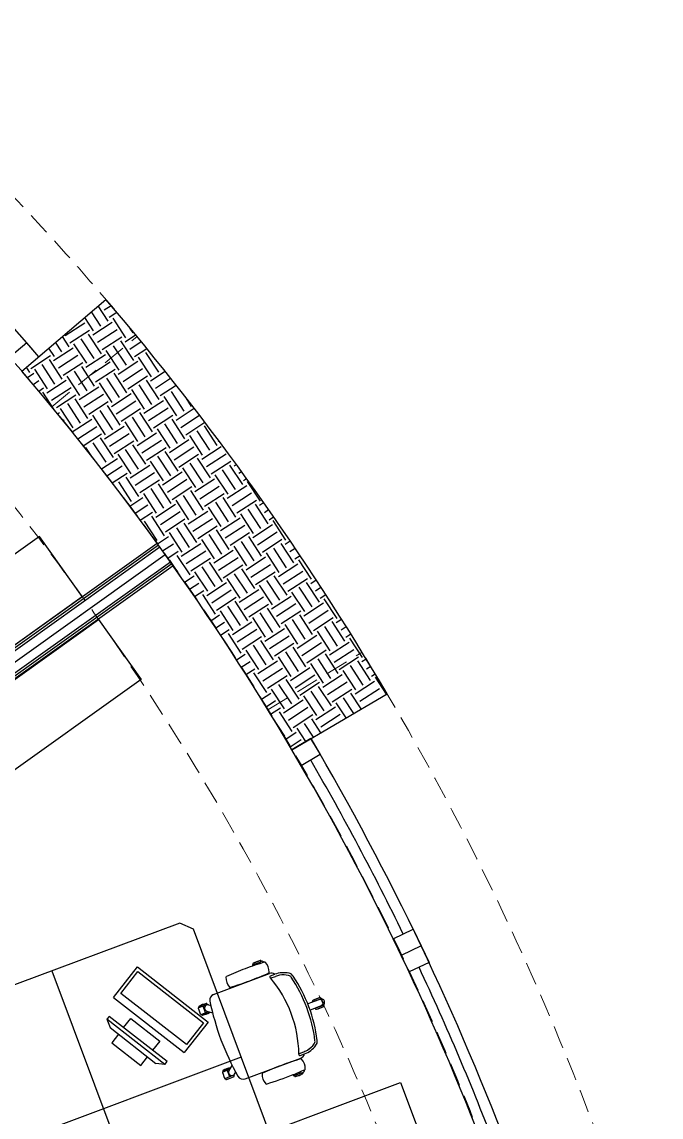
# Model space of a CAD drawing. Header units: millimetres. Extents: x 132785 to 150483, y 90225 to 103753.
# Drawn here: x 136823 to 137171, y 93785 to 94380 of the extents above; entities that cross this region are included whole.
import ezdxf

# ---------------------------------------------------------------- set-up
doc = ezdxf.new("R2010")
doc.units = ezdxf.units.MM
doc.linetypes.add('061-GZM-AP-100$0$HIDDEN', pattern=[0.375, 0.25, -0.125])
doc.layers.add('061-GZM-AP-100$0$A-cephe', color=181, linetype='Continuous')
doc.layers.add('061-GZM-AP-100$0$A-kiris', color=252, linetype='Continuous', lineweight=0)

msp = doc.modelspace()

# ---------------------------------------------------------------- linework, layer by layer
at = {"color": 253}
for p, q in [((136823.438, 94190.407), (136869.062, 94229.374)), ((136870.342, 94217.471), (136864.893, 94225.813)), ((136868.199, 94223.655), (136871.883, 94226.061)), ((136862.367, 94212.262), (136857.59, 94219.576)), ((136866.355, 94214.866), (136861.242, 94222.695)), ((136870.803, 94219.668), (136874.983, 94222.398)), ((136846.933, 94209.766), (136857.566, 94216.711)), ((136861.906, 94210.065), (136872.539, 94217.01)), ((136879.945, 94208.574), (136873, 94219.207)), ((136883.932, 94211.178), (136882.357, 94213.59)), ((136849.076, 94203.581), (136845.419, 94209.181)), ((136849.537, 94205.778), (136860.17, 94212.723)), ((136862.666, 94197.289), (136855.722, 94207.922)), ((136866.654, 94199.893), (136859.709, 94210.526)), ((136864.51, 94206.078), (136875.143, 94213.022)), ((136867.115, 94202.09), (136877.748, 94209.035)), ((136879.484, 94206.377), (136885.225, 94210.127)), ((136826.068, 94205.804), (136816.943, 94198.011)), ((136832.562, 94198.2), (136826.068, 94205.804)), ((136841.101, 94198.373), (136838.116, 94202.943)), ((136840.64, 94196.175), (136851.273, 94203.12)), ((136845.089, 94200.977), (136841.767, 94206.062)), ((136858.679, 94194.684), (136851.734, 94205.317)), ((136876.257, 94190.996), (136869.312, 94201.629)), ((136880.244, 94193.6), (136873.299, 94204.233)), ((136884.231, 94196.205), (136877.287, 94206.838)), ((136882.088, 94202.389), (136888.27, 94206.427)), ((136884.692, 94198.402), (136891.302, 94202.719)), ((136828.271, 94191.889), (136838.904, 94198.834)), ((136845.388, 94186.003), (136838.443, 94196.636)), ((136843.244, 94192.188), (136853.877, 94199.133)), ((136858.218, 94192.487), (136868.851, 94199.432)), ((136875.796, 94188.799), (136886.429, 94195.744)), ((136893.834, 94187.308), (136886.89, 94197.941)), ((136897.822, 94189.912), (136890.877, 94200.545)), ((136827.81, 94189.692), (136825.944, 94192.548)), ((136837.413, 94180.795), (136830.468, 94191.428)), ((136841.4, 94183.399), (136834.456, 94194.032)), ((136845.849, 94188.201), (136856.482, 94195.145)), ((136858.978, 94179.711), (136852.033, 94190.344)), ((136862.965, 94182.315), (136856.021, 94192.948)), ((136860.822, 94188.5), (136871.455, 94195.445)), ((136863.426, 94184.512), (136874.059, 94191.457)), ((136878.4, 94184.812), (136889.033, 94191.756)), ((136893.373, 94185.111), (136901.317, 94190.299)), ((136826.429, 94186.893), (136830.007, 94189.231)), ((136829.528, 94183.229), (136832.611, 94185.243)), ((136836.952, 94178.598), (136847.585, 94185.542)), ((136854.991, 94177.107), (136848.046, 94187.74)), ((136872.568, 94173.418), (136865.624, 94184.051)), ((136876.556, 94176.023), (136869.611, 94186.656)), ((136880.543, 94178.627), (136873.598, 94189.26)), ((136881.004, 94180.824), (136891.637, 94187.769)), ((136898.121, 94174.939), (136891.176, 94185.572)), ((136895.978, 94181.123), (136904.294, 94186.555)), ((136832.613, 94179.556), (136835.216, 94181.256)), ((136841.158, 94169.254), (136834.755, 94179.059)), ((136839.556, 94174.61), (136850.189, 94181.555)), ((136854.53, 94174.909), (136865.163, 94181.854)), ((136857.134, 94170.922), (136867.767, 94177.867)), ((136872.107, 94171.221), (136882.74, 94178.166)), ((136890.146, 94169.73), (136883.201, 94180.363)), ((136894.133, 94172.334), (136887.189, 94182.967)), ((136898.582, 94177.136), (136907.258, 94182.802)), ((136911.711, 94168.646), (136904.766, 94179.279)), ((136842.16, 94170.623), (136852.793, 94177.568)), ((136855.29, 94162.133), (136848.345, 94172.766)), ((136859.277, 94164.737), (136852.332, 94175.37)), ((136859.738, 94166.935), (136870.371, 94173.879)), ((136874.712, 94167.234), (136885.345, 94174.179)), ((136889.685, 94167.533), (136900.318, 94174.478)), ((136907.724, 94166.042), (136900.779, 94176.675)), ((136915.699, 94171.25), (136912.672, 94175.885)), ((136842.802, 94167.25), (136843.897, 94167.965)), ((136851.302, 94159.529), (136844.358, 94170.162)), ((136868.88, 94155.841), (136861.935, 94166.474)), ((136872.867, 94158.445), (136865.923, 94169.078)), ((136876.855, 94161.049), (136869.91, 94171.682)), ((136877.316, 94163.246), (136887.949, 94170.191)), ((136894.433, 94157.361), (136887.488, 94167.994)), ((136892.289, 94163.546), (136902.922, 94170.49)), ((136894.894, 94159.558), (136905.527, 94166.503)), ((136907.263, 94163.845), (136917.046, 94170.234)), ((136909.867, 94159.857), (136919.955, 94166.446)), ((136845.83, 94163.539), (136846.501, 94163.977)), ((136848.844, 94159.82), (136849.105, 94159.99)), ((136850.847, 94157.335), (136861.474, 94164.276)), ((136853.839, 94153.601), (136864.079, 94160.289)), ((136868.419, 94153.643), (136879.052, 94160.588)), ((136886.458, 94152.152), (136879.513, 94162.785)), ((136890.445, 94154.757), (136883.5, 94165.39)), ((136908.023, 94151.068), (136901.078, 94161.701)), ((136912.01, 94153.673), (136905.066, 94164.306)), ((136912.471, 94155.87), (136922.851, 94162.649)), ((136929.588, 94149.984), (136922.643, 94160.617)), ((136856.818, 94149.859), (136866.683, 94156.302)), ((136873.167, 94143.471), (136866.222, 94154.104)), ((136871.023, 94149.656), (136881.656, 94156.601)), ((136885.997, 94149.955), (136896.63, 94156.9)), ((136904.036, 94148.464), (136897.091, 94159.097)), ((136921.613, 94144.776), (136914.669, 94155.409)), ((136925.601, 94147.38), (136918.656, 94158.013)), ((136927.445, 94156.169), (136927.65, 94156.303)), ((136861.463, 94143.972), (136858.247, 94148.896)), ((136869.179, 94140.867), (136862.234, 94151.5)), ((136873.628, 94145.669), (136884.261, 94152.613)), ((136890.744, 94139.783), (136883.8, 94150.416)), ((136888.601, 94145.968), (136899.234, 94152.913)), ((136891.205, 94141.98), (136901.838, 94148.925)), ((136903.575, 94146.267), (136914.208, 94153.212)), ((136906.179, 94142.28), (136916.812, 94149.224)), ((136921.152, 94142.579), (136931.785, 94149.523)), ((136930.049, 94152.182), (136930.513, 94152.484)), ((136866.652, 94137.321), (136875.364, 94143.01)), ((136882.77, 94134.575), (136875.825, 94145.208)), ((136886.757, 94137.179), (136879.812, 94147.812)), ((136904.335, 94133.491), (136897.39, 94144.124)), ((136908.322, 94136.095), (136901.377, 94146.728)), ((136908.783, 94138.292), (136919.416, 94145.237)), ((136925.9, 94132.407), (136918.955, 94143.04)), ((136923.757, 94138.591), (136934.39, 94145.536)), ((136869.574, 94133.541), (136877.968, 94139.023)), ((136882.309, 94132.377), (136892.942, 94139.322)), ((136900.347, 94130.886), (136893.403, 94141.519)), ((136917.925, 94127.198), (136910.98, 94137.831)), ((136921.912, 94129.802), (136914.968, 94140.435)), ((136926.361, 94134.604), (136936.994, 94141.549)), ((136939.49, 94126.114), (136932.545, 94136.747)), ((136943.477, 94128.718), (136936.533, 94139.351)), ((136938.73, 94138.89), (136939.963, 94139.696)), ((136872.482, 94129.752), (136880.572, 94135.036)), ((136883.069, 94119.601), (136876.124, 94130.234)), ((136887.056, 94122.205), (136880.111, 94132.838)), ((136884.913, 94128.39), (136895.546, 94135.335)), ((136887.517, 94124.403), (136898.15, 94131.347)), ((136899.886, 94128.689), (136910.519, 94135.634)), ((136902.491, 94124.702), (136913.124, 94131.647)), ((136917.464, 94125.001), (136928.097, 94131.946)), ((136935.503, 94123.51), (136928.558, 94134.143)), ((136941.334, 94134.903), (136942.771, 94135.841)), ((136943.939, 94130.916), (136945.566, 94131.978)), ((136953.08, 94119.822), (136946.136, 94130.455)), ((136900.646, 94115.913), (136893.702, 94126.546)), ((136904.634, 94118.517), (136897.689, 94129.15)), ((136905.095, 94120.714), (136915.728, 94127.659)), ((136922.211, 94114.829), (136915.267, 94125.462)), ((136920.068, 94121.014), (136930.701, 94127.958)), ((136935.042, 94121.313), (136945.675, 94128.257)), ((136937.646, 94117.325), (136948.279, 94124.27)), ((136882.082, 94117.061), (136889.253, 94121.744)), ((136896.659, 94113.309), (136889.714, 94123.942)), ((136914.237, 94109.62), (136907.292, 94120.253)), ((136918.224, 94112.225), (136911.279, 94122.858)), ((136922.673, 94117.026), (136933.306, 94123.971)), ((136935.802, 94108.536), (136928.857, 94119.169)), ((136939.789, 94111.141), (136932.844, 94121.774)), ((136940.25, 94113.338), (136950.883, 94120.283)), ((136952.619, 94117.624), (136954.792, 94119.043)), ((136884.933, 94113.235), (136891.858, 94117.757)), ((136887.771, 94109.4), (136894.462, 94113.77)), ((136896.198, 94111.111), (136906.831, 94118.056)), ((136898.802, 94107.124), (136909.435, 94114.069)), ((136913.776, 94107.423), (136924.409, 94114.368)), ((136931.814, 94105.932), (136924.87, 94116.565)), ((136949.392, 94102.244), (136942.447, 94112.877)), ((136953.38, 94104.848), (136946.435, 94115.481)), ((136957.367, 94107.452), (136950.422, 94118.085)), ((136955.224, 94113.637), (136957.532, 94115.145)), ((136896.958, 94098.335), (136890.013, 94108.968)), ((136900.945, 94100.939), (136894.001, 94111.572)), ((136901.407, 94103.137), (136912.04, 94110.081)), ((136918.523, 94097.251), (136911.578, 94107.884)), ((136916.38, 94103.436), (136927.013, 94110.381)), ((136918.984, 94099.448), (136929.617, 94106.393)), ((136931.353, 94103.735), (136941.986, 94110.68)), ((136933.958, 94099.747), (136944.591, 94106.692)), ((136948.931, 94100.047), (136959.564, 94106.991)), ((136957.828, 94109.65), (136960.26, 94111.238)), ((136966.97, 94098.556), (136960.025, 94109.189)), ((136832.915, 94100.483), (136735.221, 94030.799)), ((136856.143, 94067.919), (136832.915, 94100.483)), ((136897.137, 94096.556), (136903.143, 94100.478)), ((136910.548, 94092.043), (136903.604, 94102.676)), ((136914.536, 94094.647), (136907.591, 94105.28)), ((136932.114, 94090.959), (136925.169, 94101.592)), ((136936.101, 94093.563), (136929.156, 94104.196)), ((136936.562, 94095.76), (136947.195, 94102.705)), ((136953.679, 94089.875), (136946.734, 94100.508)), ((136951.535, 94096.059), (136962.168, 94103.004)), ((136898.397, 94094.786), (136570.722, 93861.057)), ((136897.671, 94095.803), (136571.008, 93862.797)), ((136896.945, 94096.821), (136571.293, 93864.536)), ((136899.918, 94092.684), (136905.747, 94096.491)), ((136910.087, 94089.845), (136920.72, 94096.79)), ((136928.126, 94088.354), (136921.181, 94098.987)), ((136945.704, 94084.666), (136938.759, 94095.299)), ((136949.691, 94087.27), (136942.747, 94097.903)), ((136954.14, 94092.072), (136964.773, 94099.017)), ((136971.256, 94086.186), (136964.312, 94096.819)), ((136966.509, 94096.358), (136969.262, 94098.157)), ((136902.686, 94088.803), (136908.351, 94092.504)), ((136914.835, 94079.673), (136907.89, 94090.306)), ((136912.692, 94085.858), (136923.325, 94092.803)), ((136915.296, 94081.871), (136925.929, 94088.815)), ((136927.665, 94086.157), (136938.298, 94093.102)), ((136930.269, 94082.17), (136940.902, 94089.114)), ((136945.243, 94082.469), (136955.876, 94089.414)), ((136963.282, 94080.978), (136956.337, 94091.611)), ((136967.269, 94083.582), (136960.324, 94094.215)), ((136969.113, 94092.371), (136971.935, 94094.214)), ((136971.717, 94088.384), (136974.596, 94090.264)), ((136904.204, 94086.645), (136576.529, 93852.916)), ((136904.93, 94085.627), (136578.267, 93852.62)), ((136905.656, 94084.609), (136580.004, 93852.324)), ((136905.656, 94084.609), (136580.004, 93852.324)), ((136909.486, 94079.154), (136903.903, 94087.702)), ((136928.425, 94073.381), (136921.481, 94084.014)), ((136932.413, 94075.985), (136925.468, 94086.618)), ((136932.874, 94078.182), (136943.507, 94085.127)), ((136949.99, 94072.297), (136943.046, 94082.93)), ((136947.847, 94078.481), (136958.48, 94085.426)), ((136962.821, 94078.781), (136973.454, 94085.725)), ((136980.859, 94077.29), (136973.915, 94087.923)), ((136911.818, 94075.807), (136917.032, 94079.212)), ((136924.438, 94070.777), (136917.493, 94081.41)), ((136942.016, 94067.088), (136935.071, 94077.721)), ((136946.003, 94069.693), (136939.058, 94080.326)), ((136950.451, 94074.494), (136961.084, 94081.439)), ((136963.581, 94066.004), (136956.636, 94076.637)), ((136967.568, 94068.609), (136960.623, 94079.242)), ((136965.425, 94074.793), (136976.058, 94081.738)), ((136968.029, 94070.806), (136978.662, 94077.751)), ((136980.398, 94075.092), (136983.375, 94077.036)), ((136914.529, 94071.889), (136919.636, 94075.225)), ((136917.227, 94067.963), (136922.241, 94071.238)), ((136923.977, 94068.579), (136934.61, 94075.524)), ((136926.581, 94064.592), (136937.214, 94071.537)), ((136941.555, 94064.891), (136952.188, 94071.836)), ((136959.593, 94063.4), (136952.649, 94074.033)), ((136981.158, 94062.316), (136974.214, 94072.949)), ((136985.146, 94064.92), (136978.201, 94075.553)), ((136983.003, 94071.105), (136985.981, 94073.05)), ((136758.449, 93998.234), (136856.143, 94067.919)), ((136928.724, 94058.407), (136921.78, 94069.04)), ((136929.185, 94060.605), (136939.818, 94067.549)), ((136946.302, 94054.719), (136939.357, 94065.352)), ((136944.159, 94060.904), (136954.792, 94067.848)), ((136959.132, 94061.203), (136969.765, 94068.148)), ((136977.171, 94059.712), (136970.226, 94070.345)), ((136985.607, 94067.118), (136988.574, 94069.056)), ((136994.749, 94056.024), (136987.804, 94066.657)), ((136938.327, 94049.511), (136931.383, 94060.144)), ((136942.315, 94052.115), (136935.37, 94062.748)), ((136946.763, 94056.916), (136957.396, 94063.861)), ((136959.892, 94048.427), (136952.948, 94059.06)), ((136963.88, 94051.031), (136956.935, 94061.664)), ((136961.737, 94057.215), (136972.37, 94064.16)), ((136964.341, 94053.228), (136974.974, 94060.173)), ((136976.71, 94057.515), (136987.343, 94064.459)), ((136979.314, 94053.527), (136989.947, 94060.472)), ((136767.35, 93985.755), (136865.044, 94055.44)), ((136865.044, 94055.44), (136888.272, 94022.875)), ((136926.126, 94054.814), (136930.922, 94057.946)), ((136928.767, 94050.851), (136933.526, 94053.959)), ((136937.866, 94047.313), (136948.499, 94054.258)), ((136955.905, 94045.822), (136948.96, 94056.455)), ((136977.47, 94044.738), (136970.525, 94055.371)), ((136981.458, 94047.343), (136974.513, 94057.976)), ((136981.919, 94049.54), (136992.552, 94056.485)), ((136999.035, 94043.654), (136992.091, 94054.287)), ((136994.288, 94053.826), (136997.129, 94055.682)), ((136931.395, 94046.879), (136936.13, 94049.972)), ((136942.614, 94037.141), (136935.669, 94047.774)), ((136940.471, 94043.326), (136951.104, 94050.271)), ((136955.444, 94043.625), (136966.077, 94050.57)), ((136973.483, 94042.134), (136966.538, 94052.767)), ((136973.022, 94039.937), (136983.655, 94046.882)), ((136991.061, 94038.446), (136984.116, 94049.079)), ((136995.048, 94041.05), (136988.103, 94051.683)), ((136996.892, 94049.839), (136999.668, 94051.652)), ((136999.496, 94045.852), (137002.195, 94047.614)), ((136943.075, 94039.339), (136953.708, 94046.283)), ((136956.204, 94030.849), (136949.259, 94041.482)), ((136960.192, 94033.453), (136953.247, 94044.086)), ((136958.048, 94039.638), (136968.681, 94046.582)), ((136960.653, 94035.65), (136971.286, 94042.595)), ((136975.626, 94035.949), (136986.259, 94042.894)), ((136990.6, 94036.249), (137001.233, 94043.193)), ((137008.638, 94034.758), (137001.694, 94045.391)), ((136940.061, 94033.578), (136944.811, 94036.68)), ((136952.217, 94028.245), (136945.272, 94038.878)), ((136969.795, 94024.556), (136962.85, 94035.189)), ((136973.782, 94027.161), (136966.837, 94037.794)), ((136977.769, 94029.765), (136970.825, 94040.398)), ((136978.23, 94031.962), (136988.863, 94038.907)), ((136995.347, 94026.077), (136988.402, 94036.71)), ((136993.204, 94032.261), (137003.837, 94039.206)), ((136995.808, 94028.274), (137006.441, 94035.219)), ((136942.632, 94029.569), (136947.415, 94032.693)), ((136951.756, 94026.047), (136962.389, 94032.992)), ((136954.36, 94022.06), (136964.993, 94029.005)), ((136969.334, 94022.359), (136979.967, 94029.304)), ((136987.372, 94020.868), (136980.428, 94031.501)), ((136991.36, 94023.472), (136984.415, 94034.105)), ((137008.937, 94019.784), (137001.993, 94030.417)), ((137012.925, 94022.388), (137005.98, 94033.021)), ((137008.177, 94032.56), (137010.526, 94034.094)), ((137010.782, 94028.573), (137012.998, 94030.021)), ((136945.191, 94025.552), (136950.02, 94028.706)), ((136956.503, 94015.875), (136949.559, 94026.508)), ((136956.964, 94018.073), (136967.597, 94025.017)), ((136971.938, 94018.372), (136982.571, 94025.316)), ((136986.911, 94018.671), (136997.544, 94025.616)), ((137004.95, 94017.18), (136998.005, 94027.813)), ((137013.386, 94024.586), (137015.457, 94025.939)), ((137021.602, 94014.909), (137015.583, 94024.125)), ((136888.272, 94022.875), (136790.578, 93953.191)), ((136966.106, 94006.979), (136959.162, 94017.612)), ((136970.094, 94009.583), (136963.149, 94020.216)), ((136974.081, 94012.187), (136967.136, 94022.82)), ((136974.542, 94014.384), (136985.175, 94021.329)), ((136991.659, 94008.499), (136984.714, 94019.132)), ((136989.516, 94014.683), (137000.149, 94021.628)), ((136992.12, 94010.696), (137002.753, 94017.641)), ((137004.489, 94014.983), (137015.122, 94021.927)), ((137007.093, 94010.995), (137017.726, 94017.94)), ((136953.624, 94012.099), (136958.701, 94015.414)), ((136956.125, 94008.044), (136961.305, 94011.427)), ((136965.645, 94004.781), (136976.278, 94011.726)), ((136970.211, 93984.638), (137021.909, 94015.09)), ((136983.684, 94003.29), (136976.739, 94013.923)), ((136987.671, 94005.895), (136980.727, 94016.528)), ((137003.801, 94004.424), (136998.304, 94012.839)), ((137007.909, 94006.843), (137002.292, 94015.444)), ((136958.614, 94003.981), (136963.909, 94007.44)), ((136970.393, 93994.609), (136963.448, 94005.242)), ((136968.25, 94000.794), (136978.883, 94007.739)), ((136983.223, 94001.093), (136993.856, 94008.038)), ((136999.693, 94002.004), (136994.317, 94010.235)), ((136966.405, 93992.005), (136959.461, 94002.638)), ((136970.854, 93996.807), (136981.487, 94003.751)), ((136986, 93993.938), (136981.026, 94001.554)), ((136985.827, 93997.106), (136996.46, 94004.05)), ((136966.814, 93990.376), (136972.59, 93994.148)), ((136977.784, 93989.099), (136973.051, 93996.346)), ((136981.892, 93991.518), (136977.038, 93998.95)), ((136969.245, 93986.275), (136975.194, 93990.161)), ((136980.551, 93990.728), (136970.211, 93984.639)), ((136980.551, 93990.728), (136985.626, 93982.112)), ((136975.287, 93976.021), (136970.211, 93984.638)), ((136985.626, 93982.112), (136975.287, 93976.021)), ((136909.206, 93890.523), (136770.204, 93838.553)), ((136916.67, 93887.122), (136909.206, 93890.523)), ((136968.641, 93748.12), (136916.67, 93887.122)), ((136948.717, 93867.771), (136951.304, 93868.739)), ((136949.185, 93868.696), (136952.932, 93870.097)), ((136951.304, 93868.739), (136952.92, 93869.343)), ((136951.304, 93868.739), (136951.553, 93868.073)), ((136952.284, 93868.34), (136952.285, 93868.31)), ((136953.575, 93869.804), (136953.614, 93869.699)), ((136839.705, 93864.538), (136895.738, 93714.671)), ((136873.297, 93850.097), (136886.218, 93866.651)), ((136886.218, 93866.651), (136924.608, 93836.686)), ((136927.61, 93851.755), (136957.938, 93863.094)), ((136948.892, 93868.053), (136948.963, 93867.863)), ((136956.009, 93862.704), (136956.027, 93862.38)), ((136958.568, 93861.818), (136960.857, 93862.674)), ((136952.433, 93861.184), (136952.436, 93861.037)), ((136958.988, 93860.694), (136961.275, 93861.549)), ((136873.297, 93850.097), (136911.687, 93820.132)), ((136921.95, 93845.428), (136919.362, 93844.46)), ((136919.608, 93844.552), (136919.537, 93844.742)), ((136919.83, 93845.386), (136923.577, 93846.787)), ((136924.292, 93846.303), (136921.95, 93845.428)), ((136923.298, 93841.821), (136921.95, 93845.428)), ((136924.387, 93846.047), (136924.22, 93846.493)), ((136924.895, 93845.99), (136926.121, 93845.667)), ((136984.848, 93848.804), (136978.788, 93846.646)), ((136986.134, 93845.603), (136980.066, 93843.225)), ((136981.192, 93847.65), (136983.78, 93848.618)), ((136981.367, 93847.932), (136981.438, 93847.742)), ((136981.661, 93848.576), (136985.407, 93849.976)), ((136985.128, 93845.012), (136982.541, 93844.044)), ((136983.501, 93843.653), (136987.248, 93845.054)), ((136983.78, 93848.618), (136985.396, 93849.222)), ((136983.78, 93848.618), (136983.844, 93848.446)), ((136985.064, 93845.184), (136985.128, 93845.012)), ((136986.744, 93845.616), (136985.128, 93845.012)), ((136986.051, 93849.683), (136986.179, 93849.341)), ((136987.413, 93846.04), (136987.541, 93845.697)), ((136870.798, 93839.825), (136869.567, 93838.249)), ((136902.33, 93815.214), (136870.798, 93839.825)), ((136920.384, 93841.479), (136919.526, 93843.774)), ((136920.71, 93840.854), (136923.298, 93841.821)), ((136921.028, 93840.756), (136920.957, 93840.946)), ((136921.671, 93840.463), (136925.418, 93841.864)), ((136923.298, 93841.821), (136924.807, 93842.385)), ((136923.964, 93842.631), (136927.064, 93841.727)), ((136982.787, 93844.136), (136982.858, 93843.946)), ((136901.099, 93813.637), (136869.567, 93838.249)), ((136869.567, 93838.249), (136871.363, 93833.676)), ((136871.363, 93833.676), (136896.228, 93814.268)), ((136924.608, 93836.686), (136911.687, 93820.132)), ((136942.655, 93817.621), (136792.788, 93761.588)), ((136901.099, 93813.637), (136902.33, 93815.214)), ((136944.773, 93805.853), (136975.094, 93817.189)), ((136973.369, 93816.214), (136973.171, 93816.47)), ((136974.318, 93819.692), (136976.605, 93820.547)), ((136974.738, 93818.568), (136977.086, 93819.446)), ((136901.099, 93813.637), (136896.228, 93814.268)), ((136932.413, 93809.553), (136935.001, 93810.521)), ((136932.577, 93808.867), (136933.435, 93806.572)), ((136932.588, 93809.835), (136932.659, 93809.645)), ((136932.882, 93810.478), (136936.628, 93811.879)), ((136935.001, 93810.521), (136936.51, 93811.085)), ((136935.001, 93810.521), (136936.349, 93806.914)), ((136936.035, 93810.346), (136937.781, 93813.062)), ((136938.941, 93808.422), (136939.655, 93809.47)), ((136973.819, 93808.52), (136973.548, 93809.246)), ((136973.819, 93808.52), (136975.435, 93809.124)), ((136974.297, 93809.464), (136974.235, 93809.538)), ((136976.232, 93809.206), (136976.192, 93809.311)), ((136936.349, 93806.914), (136933.762, 93805.947)), ((136934.008, 93806.039), (136934.079, 93805.849)), ((136934.722, 93805.556), (136938.469, 93806.956)), ((136938.691, 93807.79), (136936.349, 93806.914)), ((136938.595, 93808.046), (136938.762, 93807.6)), ((136971.231, 93807.553), (136973.819, 93808.52)), ((136971.548, 93807.455), (136971.477, 93807.645)), ((136972.192, 93807.162), (136975.938, 93808.562))]:
    msp.add_line(p, q, dxfattribs=at)
at = {"color": 253, "ltscale": 12}
msp.add_line((136573.645, 93857), (136901.316, 94090.726), dxfattribs=at)
at = {"color": 253}
msp.add_lwpolyline([(136912.852, 93824.55), (136877.3, 93852.3), (136886.529, 93864.124), (136922.082, 93836.375)], close=True, dxfattribs=at)
for points in [[(136878.681, 93833.673), (136882.598, 93838.691), (136898.364, 93826.385), (136894.447, 93821.367)], [(136875.912, 93830.125), (136872.303, 93825.501), (136888.069, 93813.195), (136891.678, 93817.819)], [(136957.802, 93777.11), (137029.298, 93803.841), (137045.67, 93760.052), (136908.437, 93708.742), (136904.935, 93718.109)]]:
    msp.add_lwpolyline(points, dxfattribs=at)
for centre, radius, start, end in [((135720.849, 93248.707), 1462, 40.5, 50.5), ((135720.849, 93248.707), 1510, 30.5, 40.5), ((135720.849, 93248.707), 1450, 30.5, 40.5), ((135720.849, 93248.707), 1462, 20.5, 30.5), ((135720.849, 93248.707), 1450, 20.5, 30.5), ((135720.849, 93248.707), 1456, 25.893518, 30.106482), ((137004.11, 93707.168), 169.27, 106.735917, 110.5), ((136949.36, 93868.228), 0.5, 110.5, 200.5), ((136958.033, 93850.742), 20.016, 104.765485, 116.234515), ((136953.978, 93868.012), 1.725, 44.487135, 169.051019), ((136953.107, 93869.629), 0.5, 20.5, 110.5), ((136955.481, 93868.885), 0.4, 36.206355, 106.735917), ((136949.878, 93863.869), 7.921, 359.167101, 41.832899), ((137004.11, 93707.168), 169.27, 110.5, 114.264083), ((136888.002, 94017.712), 169.27, 290.5, 294.264083), ((136957.398, 93863.76), 0.4, 294.264083, 4.793645), ((136959.058, 93860.096), 3.2, 54.377759, 110.5), ((136965.705, 93849.546), 13.994, 77.87888, 110.268304), ((136967.837, 93859.716), 3.603, 33.896156, 77.063736), ((135720.849, 93248.707), 1456, 20.893518, 25.106482), ((136934.713, 93861.12), 0.4, 114.264083, 184.793645), ((136942.234, 93861.011), 7.921, 179.167101, 221.832899), ((136888.002, 94017.712), 169.27, 286.735917, 290.5), ((136958.778, 93861.256), 0.6, 110.5, 290.5), ((136908.759, 93818.547), 65.208, 0.68788, 40.31212), ((136965.705, 93849.546), 12.794, 100.277621, 110.263172), ((136965.705, 93849.546), 12.794, 77.87888, 100.277621), ((136967.836, 93859.715), 2.405, 33.907693, 76.639318), ((136903.746, 93816.673), 79.607, 20.5, 33.885797), ((136903.746, 93816.673), 80.807, 20.5, 33.885797), ((136928.731, 93848.757), 3.2, 110.5, 191.608035), ((136936.63, 93855.995), 0.4, 216.206355, 286.735917), ((136920.005, 93844.917), 0.5, 110.5, 200.5), ((136928.678, 93827.431), 20.016, 104.765485, 116.234515), ((136924.446, 93844.306), 1.743, 75.083793, 253.931409), ((136923.752, 93846.318), 0.5, 20.5, 110.5), ((137063.729, 93876.488), 141.017, 191.608035, 200.5), ((136903.746, 93816.673), 79.607, 7.115567, 20.5), ((136903.746, 93816.673), 80.807, 7.11517, 20.5), ((136981.836, 93848.107), 0.5, 110.5, 200.5), ((136990.509, 93830.621), 20.016, 104.765485, 116.234515), ((136978.4, 93863.008), 20.016, 284.765485, 296.234515), ((136985.452, 93847.188), 1.725, 290.5, 110.5), ((136986.07, 93847.419), 1.925, 290.5, 110.5), ((136985.582, 93849.508), 0.5, 20.5, 110.5), ((136987.073, 93845.522), 0.5, 290.5, 20.5), ((136921.496, 93840.931), 0.5, 200.5, 290.5), ((136916.57, 93859.818), 20.016, 284.765485, 296.234515), ((136925.243, 93842.332), 0.5, 290.5, 335.607036), ((136983.326, 93844.121), 0.5, 200.5, 290.5), ((137063.729, 93876.488), 141.017, 200.5, 209.391965), ((136980.355, 93826.235), 3.603, 323.936264, 7.125529), ((136972.073, 93832.512), 12.794, 290.736828, 304.11423), ((136972.073, 93832.512), 13.994, 290.736828, 323.12112), ((136972.073, 93832.512), 12.794, 300.722379, 323.12112), ((136980.353, 93826.235), 2.405, 324.360682, 7.137463), ((137023.757, 93654.618), 169.27, 106.735917, 110.5), ((136974.528, 93819.13), 0.6, 110.5, 290.5), ((136975.129, 93816.335), 0.4, 36.206355, 106.735917), ((136973.973, 93820.187), 3.2, 290.5, 346.612411), ((136969.525, 93811.319), 7.921, 359.167101, 41.832899), ((136933.057, 93810.01), 0.5, 110.5, 200.5), ((136941.73, 93792.524), 20.016, 104.765485, 116.234515), ((136937.498, 93809.399), 1.743, 147.068591, 325.916207), ((136936.803, 93811.411), 0.5, 65.392964, 110.5), ((136954.361, 93808.57), 0.4, 114.264083, 184.793645), ((137023.757, 93654.618), 169.27, 110.5, 114.264083), ((136907.65, 93965.162), 169.27, 291.946173, 294.264083), ((136975.36, 93810.823), 1.725, 231.948981, 358.864905), ((136975.763, 93809.031), 0.5, 290.5, 20.5), ((136977.046, 93811.209), 0.4, 294.264083, 4.793645), ((136934.547, 93806.024), 0.5, 200.5, 290.5), ((136929.621, 93824.911), 20.016, 284.765485, 296.234515), ((136938.294, 93807.425), 0.5, 290.5, 20.5), ((136943.652, 93808.85), 3.2, 209.391965, 290.5), ((136961.882, 93808.461), 7.921, 179.167101, 221.832899), ((136956.278, 93803.445), 0.4, 216.206355, 286.735917), ((136907.65, 93965.162), 169.27, 286.735917, 291.946173), ((136972.017, 93807.63), 0.5, 200.5, 290.5), ((136967.09, 93826.517), 20.016, 284.765485, 296.234515)]:
    msp.add_arc(centre, radius, start, end, dxfattribs=at)
for points, knots in [([(136948.717, 93867.771), (136948.706, 93867.767), (136948.698, 93867.76), (136948.687, 93867.737), (136948.684, 93867.722), (136948.684, 93867.684), (136948.687, 93867.661), (136948.697, 93867.61), (136948.705, 93867.581), (136948.722, 93867.521), (136948.733, 93867.488), (136948.758, 93867.415), (136948.772, 93867.376), (136948.801, 93867.295), (136948.817, 93867.253), (136948.839, 93867.195), (136948.844, 93867.18), (136948.85, 93867.164)], [32.4963648, 32.4963648, 32.4963648, 32.4963648, 33.8319673, 33.8319673, 35.1675698, 35.1675698, 36.5031723, 36.5031723, 37.8387748, 37.8387748, 39.1577116, 39.1577116, 40.4766485, 40.4766485, 41.7955854, 41.7955854, 42.2777408, 42.2777408, 42.2777408, 42.2777408]), ([(136981.192, 93847.65), (136981.182, 93847.646), (136981.174, 93847.639), (136981.163, 93847.616), (136981.16, 93847.601), (136981.16, 93847.563), (136981.163, 93847.54), (136981.169, 93847.508), (136981.171, 93847.501), (136981.172, 93847.495)], [32.4963648, 32.4963648, 32.4963648, 32.4963648, 33.8319673, 33.8319673, 35.1675698, 35.1675698, 36.5031723, 36.5031723, 36.8435002, 36.8435002, 36.8435002, 36.8435002]), ([(136919.526, 93843.774), (136919.51, 93843.815), (136919.494, 93843.858), (136919.463, 93843.942), (136919.447, 93843.985), (136919.417, 93844.066), (136919.403, 93844.104), (136919.379, 93844.177), (136919.368, 93844.21), (136919.35, 93844.27), (136919.343, 93844.299), (136919.333, 93844.35), (136919.33, 93844.373), (136919.33, 93844.411), (136919.333, 93844.426), (136919.344, 93844.449), (136919.352, 93844.456), (136919.362, 93844.46)], [43.1145222, 43.1145222, 43.1145222, 43.1145222, 44.4334591, 44.4334591, 45.752396, 45.752396, 47.0713328, 47.0713328, 48.3902697, 48.3902697, 49.7258722, 49.7258722, 51.0614747, 51.0614747, 52.3970772, 52.3970772, 53.7326797, 53.7326797, 53.7326797, 53.7326797]), ([(136920.71, 93840.854), (136920.7, 93840.85), (136920.689, 93840.85), (136920.666, 93840.86), (136920.654, 93840.87), (136920.629, 93840.899), (136920.616, 93840.917), (136920.59, 93840.963), (136920.577, 93840.989), (136920.551, 93841.046), (136920.537, 93841.079), (136920.508, 93841.149), (136920.493, 93841.188), (136920.462, 93841.268), (136920.447, 93841.311), (136920.415, 93841.395), (136920.399, 93841.438), (136920.384, 93841.479)], [32.4963648, 32.4963648, 32.4963648, 32.4963648, 33.8319673, 33.8319673, 35.1675698, 35.1675698, 36.5031723, 36.5031723, 37.8387748, 37.8387748, 39.1577116, 39.1577116, 40.4766485, 40.4766485, 41.7955854, 41.7955854, 43.1145222, 43.1145222, 43.1145222, 43.1145222]), ([(136982.423, 93844.149), (136982.427, 93844.142), (136982.43, 93844.136), (136982.446, 93844.108), (136982.459, 93844.089), (136982.484, 93844.06), (136982.496, 93844.05), (136982.519, 93844.04), (136982.53, 93844.04), (136982.541, 93844.044)], [49.3801079, 49.3801079, 49.3801079, 49.3801079, 49.7258722, 49.7258722, 51.0614747, 51.0614747, 52.3970772, 52.3970772, 53.7326797, 53.7326797, 53.7326797, 53.7326797]), ([(136932.413, 93809.553), (136932.403, 93809.549), (136932.395, 93809.542), (136932.384, 93809.519), (136932.381, 93809.504), (136932.381, 93809.466), (136932.384, 93809.443), (136932.394, 93809.392), (136932.401, 93809.363), (136932.419, 93809.303), (136932.43, 93809.27), (136932.455, 93809.197), (136932.469, 93809.158), (136932.498, 93809.077), (136932.514, 93809.035), (136932.545, 93808.951), (136932.561, 93808.908), (136932.577, 93808.867)], [32.4963648, 32.4963648, 32.4963648, 32.4963648, 33.8319673, 33.8319673, 35.1675698, 35.1675698, 36.5031723, 36.5031723, 37.8387748, 37.8387748, 39.1577116, 39.1577116, 40.4766485, 40.4766485, 41.7955854, 41.7955854, 43.1145222, 43.1145222, 43.1145222, 43.1145222]), ([(136933.435, 93806.572), (136933.45, 93806.531), (136933.466, 93806.488), (136933.498, 93806.404), (136933.514, 93806.361), (136933.544, 93806.281), (136933.559, 93806.242), (136933.588, 93806.172), (136933.602, 93806.139), (136933.628, 93806.082), (136933.641, 93806.056), (136933.667, 93806.01), (136933.68, 93805.991), (136933.705, 93805.963), (136933.717, 93805.953), (136933.74, 93805.943), (136933.751, 93805.943), (136933.762, 93805.947)], [43.1145222, 43.1145222, 43.1145222, 43.1145222, 44.4334591, 44.4334591, 45.752396, 45.752396, 47.0713328, 47.0713328, 48.3902697, 48.3902697, 49.7258722, 49.7258722, 51.0614747, 51.0614747, 52.3970772, 52.3970772, 53.7326797, 53.7326797, 53.7326797, 53.7326797]), ([(136971.231, 93807.553), (136971.221, 93807.549), (136971.21, 93807.549), (136971.187, 93807.559), (136971.175, 93807.569), (136971.15, 93807.597), (136971.137, 93807.616), (136971.111, 93807.662), (136971.098, 93807.688), (136971.072, 93807.745), (136971.058, 93807.777), (136971.029, 93807.848), (136971.014, 93807.887), (136970.983, 93807.967), (136970.967, 93808.009), (136970.938, 93808.087), (136970.925, 93808.123), (136970.912, 93808.158)], [32.4963648, 32.4963648, 32.4963648, 32.4963648, 33.8319673, 33.8319673, 35.1675698, 35.1675698, 36.5031723, 36.5031723, 37.8387748, 37.8387748, 39.1577116, 39.1577116, 40.4766485, 40.4766485, 41.7955854, 41.7955854, 42.9001626, 42.9001626, 42.9001626, 42.9001626])]:
    msp.add_open_spline(points, degree=3, knots=knots, dxfattribs=at)
at = {"layer": '061-GZM-AP-100$0$A-cephe', "color": 253}
msp.add_line((137040.429, 93878.114), (137029.597, 93872.949), dxfattribs=at)
msp.add_lwpolyline([(137025.292, 93881.974), (137036.123, 93887.14), (137044.734, 93869.089), (137033.903, 93863.922)], close=True, dxfattribs=at)
at = {"layer": '061-GZM-AP-100$0$A-kiris', "color": 253, "linetype": '061-GZM-AP-100$0$HIDDEN', "ltscale": 50}
for p, q in [((136839.705, 94171.021), (136886.002, 94209.185)), ((136957.177, 94006.33), (137008.336, 94037.68))]:
    msp.add_line(p, q, dxfattribs=at)
for radius in [1450, 1400]:
    msp.add_circle((135720.849, 93248.707), radius, dxfattribs=at)
for start, end in [(39.5, 51.5), (19.5, 31.5)]:
    msp.add_arc((135720.849, 93248.707), 1510, start, end, dxfattribs=at)

doc.saveas('drawing.dxf')
